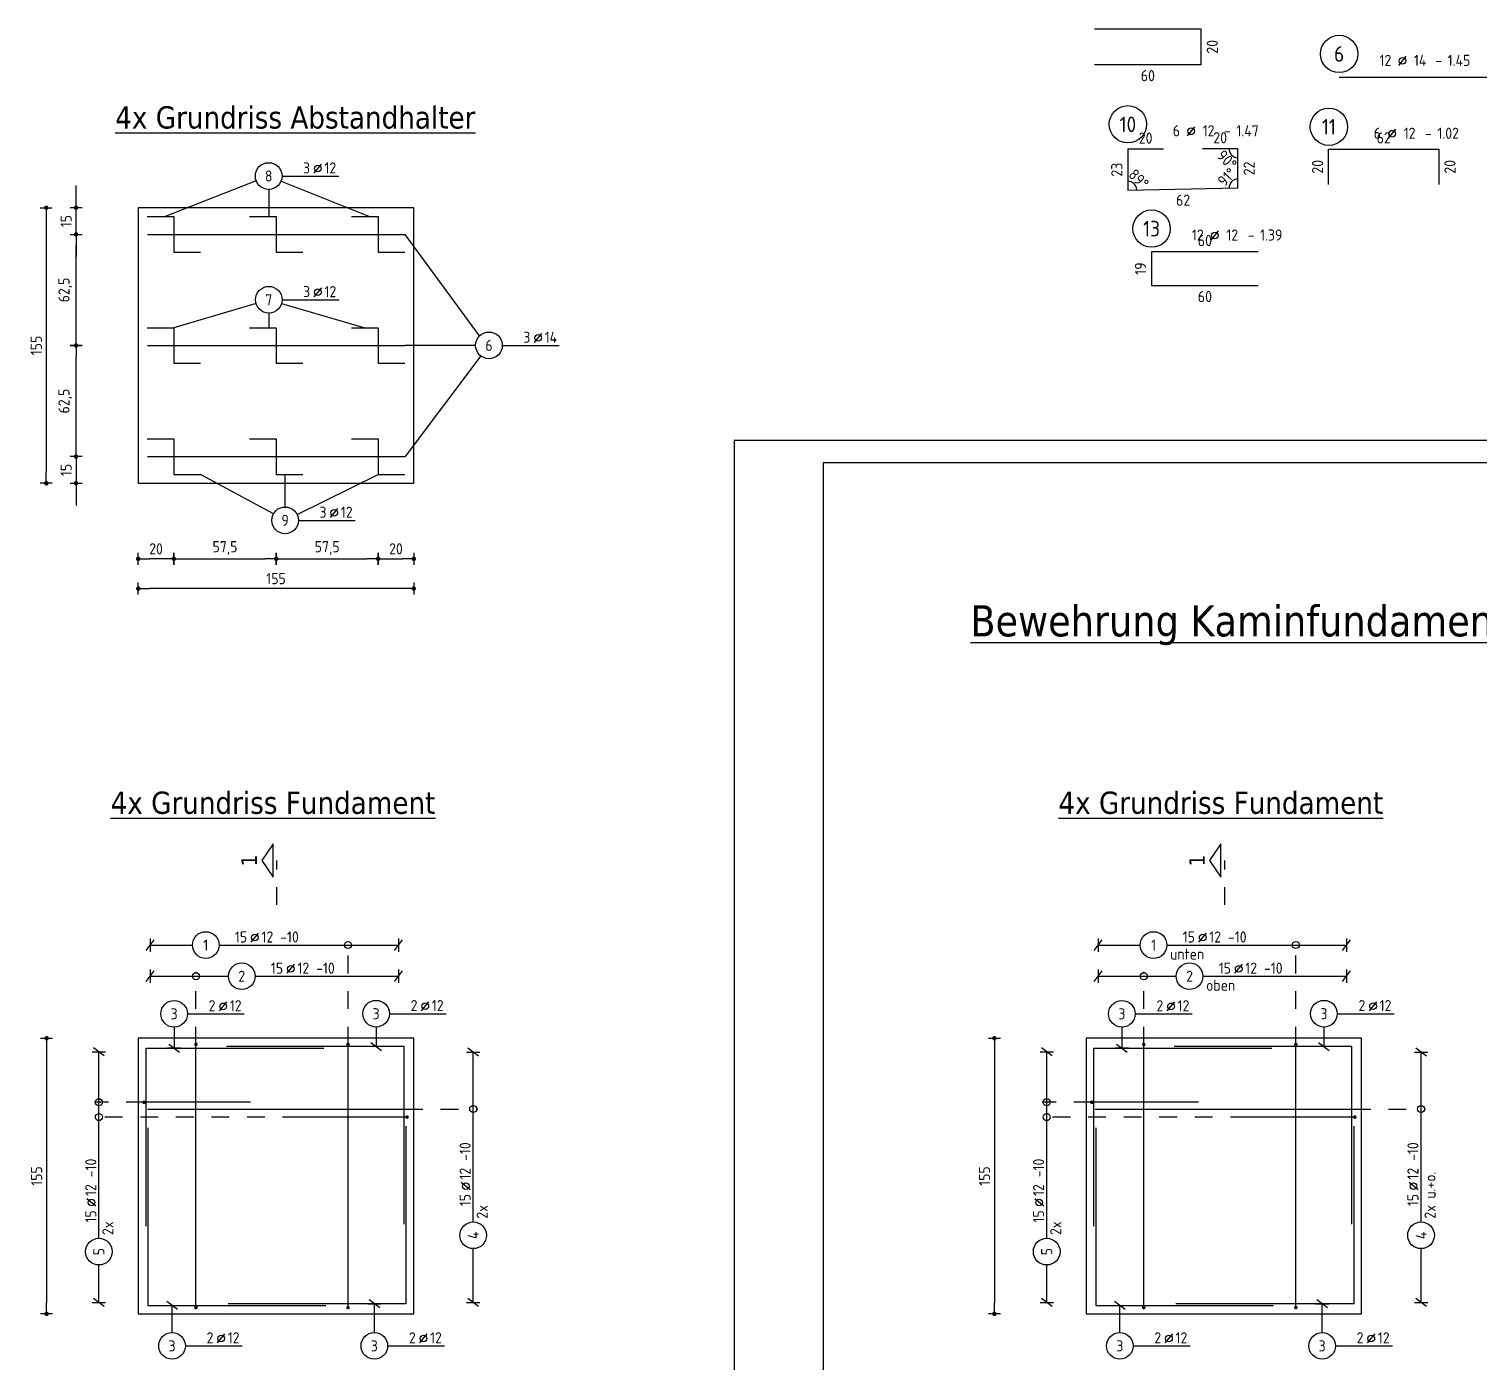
# Model space of a CAD drawing. Extents: x -4 to 19.6, y 0 to 25.2.
# Drawn here: x -3.97 to 4.19, y 5.31 to 12.81 of the extents above; entities that cross this region are included whole.
import ezdxf
from ezdxf.enums import TextEntityAlignment as Align

# ---------------------------------------------------------------- set-up
doc = ezdxf.new("R2010")
doc.units = 0
doc.header["$LTSCALE"] = 0.25
for name, pattern in [('AUSGEZOGEN', [1000.01, 1000, 0.01]), ('DASHDOTSMALL', [1.05, 0.5, -0.25, 0.05, -0.25]), ('STRICHPUNKT2', [0.55, 0.25, -0.125, 0.05, -0.125]), ('VERDECKT', [0.375, 0.25, -0.125])]:
    doc.linetypes.add(name, pattern=pattern)
for name, color, linetype in [('BETON', 7, 'Continuous'), ('MASSE', 7, 'Continuous'), ('RAHMEN', 7, 'Continuous'), ('RND', 7, 'Continuous'), ('RND_BILD', 7, 'Continuous'), ('SCHNITTE', 7, 'Continuous'), ('TEXT', 7, 'Continuous')]:
    doc.layers.add(name, color=color, linetype=linetype)
doc.styles.add('helv', font='tahoma.ttf')
doc.styles.add('txt', font='isocp.shx')
doc.dimstyles.new('DOT_I', dxfattribs={"dimscale": 0.25, "dimtxt": 0.25, "dimasz": 0.25, "dimexe": 0.1, "dimexo": 0.3, "dimgap": 0.1, "dimtad": 1, "dimdec": 3, "dimzin": 3, "dimtxsty": 'txt', "dimblk": 'DOT', "dimblk1": 'DOT', "dimblk2": 'DOT', "dimsah": 1, "dimcen": 0.1, "dimse1": 1, "dimse2": 1, "dimazin": 0, "dimtfac": 1, "dimtdec": 4, "dimtix": 1, "dimtmove": 2, "dimatfit": 3, "dimfxl": 0, "dimtvp": 1, "dimtolj": 1, "dimtzin": 0, "dimarcsym": 0})

# ---------------------------------------------------------------- blocks, each defined once
blk = doc.blocks.new('DOT')
at = {"layer": 'MASSE', "color": 7, "linetype": 'Continuous'}
for p, q in [((0, 0), (-1, 0)), ((0, 0.54), (0, -0.54))]:
    blk.add_line(p, q, dxfattribs=at)
at = {"layer": 'MASSE', "color": 7, "linetype": 'Continuous', "const_width": 0.2}
blk.add_lwpolyline([(-0.1, 0, 1), (0.1, 0, 1)], format="xyb", close=True, dxfattribs=at)
blk = doc.blocks.new('*D34')
at = {"layer": 'Defpoints', "color": 0, "linetype": 'AUSGEZOGEN', "transparency": 16777216}
for p in [(1.4632, 7.1381), (1.4632, 5.5881), (1.4632, 5.5881)]:
    blk.add_point(p, dxfattribs=at)
at = {"layer": 'MASSE', "color": 0, "linetype": 'AUSGEZOGEN', "lineweight": -2, "transparency": 16777216}
blk.add_line((1.4632, 7.0756), (1.4632, 5.6506), dxfattribs=at)
at = {"layer": 'MASSE', "color": 0, "linetype": 'AUSGEZOGEN', "lineweight": -2, "transparency": 16777216, "xscale": 0.0625, "yscale": 0.0625, "zscale": 0.0625}
for p, rotation in [((1.4632, 7.1381), 90), ((1.4632, 5.5881), 270)]:
    blk.add_blockref('DOT', p, dxfattribs=dict(at, rotation=rotation))
at = {"layer": 'MASSE', "color": 0, "linetype": 'AUSGEZOGEN', "transparency": 16777216, "insert": (1.407, 6.3631), "char_height": 0.0625, "attachment_point": 5, "rotation": 90, "style": 'txt'}
blk.add_mtext('\\A1;155', dxfattribs=at)
blk = doc.blocks.new('SCHN-2')
at = {"layer": 'SCHNITTE', "color": 6, "linetype": 'Continuous'}
blk.add_lwpolyline([(0.378, 0.088), (0, 0.34), (-0.378, 0.088)], close=True, dxfattribs=at)
at = {"layer": 'SCHNITTE', "color": 1, "linetype": 'DASHDOTSMALL', "style": 'helv'}
blk.add_attdef('SCHN-2', text='', height=0.35, dxfattribs=at).set_placement((0, 0.45), align=Align.CENTER)
blk = doc.blocks.new('LEI_GRE')
at = {"layer": 'RND', "color": 7, "linetype": 'Continuous'}
for p, q in [((-0.09, -0.12), (0.09, 0.12)), ((0, 0.15), (0, -0.15))]:
    blk.add_line(p, q, dxfattribs=at)
blk = doc.blocks.new('RND_LEI')
at = {"layer": 'RND', "color": 7, "linetype": 'Continuous'}
blk.add_line((1.022, 0.066), (1.19, 0.27), dxfattribs=at)
for centre, radius in [((0, 0), 0.3), ((1.106, 0.168), 0.075)]:
    blk.add_circle(centre, radius, dxfattribs=at)
at = {"layer": 'RND', "color": 7, "linetype": 'Continuous', "style": 'txt'}
blk.add_attdef('POSL', text='', height=0.25, dxfattribs=at).set_placement((0, 0), align=Align.MIDDLE)
blk.add_attdef('ANZ', text='', height=0.25, dxfattribs=at).set_placement((0.931, 0.057), align=Align.RIGHT)
for tag, p in [('DUM', (1.253, 0.057)), ('ABSTD', (1.674, 0.057)), ('POSTXT', (0.374, -0.327))]:
    blk.add_attdef(tag, p, '', height=0.25, dxfattribs=at)
blk = doc.blocks.new('RND_AUSZ')
at = {"layer": 'RND', "color": 7, "linetype": 'Continuous'}
blk.add_line((1.341, 0.262), (1.509, 0.466), dxfattribs=at)
at = {"layer": 'RND', "color": 1, "linetype": 'Continuous'}
blk.add_circle((0, 0.52), 0.42, dxfattribs=at)
at = {"layer": 'RND', "color": 7, "linetype": 'Continuous'}
blk.add_circle((1.425, 0.364), 0.075, dxfattribs=at)
at = {"layer": 'RND', "color": 7, "linetype": 'Continuous', "style": 'txt'}
blk.add_text('-', height=0.25, dxfattribs=at).set_placement((2.163, 0.25))
at = {"layer": 'RND', "color": 1, "linetype": 'Continuous', "style": 'txt'}
blk.add_attdef('POS', text='', height=0.35, dxfattribs=at).set_placement((0, 0.52), align=Align.MIDDLE)
at = {"layer": 'RND', "color": 7, "linetype": 'Continuous', "style": 'txt'}
for tag, p in [('WIEOFT', (-0.536, 0.25)), ('STK', (1.174, 0.25))]:
    blk.add_attdef(tag, text='', height=0.25, dxfattribs=at).set_placement(p, align=Align.RIGHT)
for tag, p in [('DS', (1.683, 0.25)), ('LANG', (2.441, 0.25)), ('TEXT', (3.669, 0.25))]:
    blk.add_attdef(tag, p, '', height=0.25, dxfattribs=at)
blk = doc.blocks.new('A2-19-0')
at = {"layer": 'RAHMEN', "color": 7}
for p, q in [((78.4, 42), (0, 42)), ((0, 42), (0, 0))]:
    blk.add_line(p, q, dxfattribs=at)
at = {"layer": 'RAHMEN', "color": 5}
for p, q in [((77.9, 41.5), (2, 41.5)), ((2, 41.5), (2, 0.5))]:
    blk.add_line(p, q, dxfattribs=at)
blk = doc.blocks.new('*D73')
at = {"layer": 'Defpoints', "color": 0, "linetype": 'AUSGEZOGEN', "transparency": 16777216}
for p in [(-3.869, 7.1381), (-3.869, 5.5881), (-3.869, 5.5881)]:
    blk.add_point(p, dxfattribs=at)
at = {"layer": 'MASSE', "color": 0, "linetype": 'AUSGEZOGEN', "lineweight": -2, "transparency": 16777216}
blk.add_line((-3.869, 7.0756), (-3.869, 5.6506), dxfattribs=at)
at = {"layer": 'MASSE', "color": 0, "linetype": 'AUSGEZOGEN', "lineweight": -2, "transparency": 16777216, "xscale": 0.0625, "yscale": 0.0625, "zscale": 0.0625}
for p, rotation in [((-3.869, 7.1381), 90), ((-3.869, 5.5881), 270)]:
    blk.add_blockref('DOT', p, dxfattribs=dict(at, rotation=rotation))
at = {"layer": 'MASSE', "color": 0, "linetype": 'AUSGEZOGEN', "transparency": 16777216, "insert": (-3.9252, 6.3631), "char_height": 0.0625, "attachment_point": 5, "rotation": 90, "style": 'txt'}
blk.add_mtext('\\A1;155', dxfattribs=at)
blk = doc.blocks.new('*D94')
at = {"layer": 'Defpoints', "color": 0, "linetype": 'AUSGEZOGEN', "transparency": 16777216}
for p in [(-3.8707, 11.8096), (-3.8707, 10.2596), (-3.8707, 10.2596)]:
    blk.add_point(p, dxfattribs=at)
at = {"layer": 'MASSE', "color": 0, "linetype": 'AUSGEZOGEN', "lineweight": -2, "transparency": 16777216}
blk.add_line((-3.8707, 11.7471), (-3.8707, 10.3221), dxfattribs=at)
at = {"layer": 'MASSE', "color": 0, "linetype": 'AUSGEZOGEN', "lineweight": -2, "transparency": 16777216, "xscale": 0.0625, "yscale": 0.0625, "zscale": 0.0625}
for p, rotation in [((-3.8707, 11.8096), 90), ((-3.8707, 10.2596), 270)]:
    blk.add_blockref('DOT', p, dxfattribs=dict(at, rotation=rotation))
at = {"layer": 'MASSE', "color": 0, "linetype": 'AUSGEZOGEN', "transparency": 16777216, "insert": (-3.9269, 11.0346), "char_height": 0.0625, "attachment_point": 5, "rotation": 90, "style": 'txt'}
blk.add_mtext('\\A1;155', dxfattribs=at)
blk = doc.blocks.new('*D95')
at = {"layer": 'Defpoints', "color": 0, "linetype": 'AUSGEZOGEN', "transparency": 16777216}
for p in [(-3.3534, 9.6673), (-3.3534, 9.6673), (-1.8034, 9.6673)]:
    blk.add_point(p, dxfattribs=at)
at = {"layer": 'MASSE', "color": 0, "linetype": 'AUSGEZOGEN', "lineweight": -2, "transparency": 16777216}
blk.add_line((-1.8659, 9.6673), (-3.2909, 9.6673), dxfattribs=at)
at = {"layer": 'MASSE', "color": 0, "linetype": 'AUSGEZOGEN', "lineweight": -2, "transparency": 16777216, "xscale": 0.0625, "yscale": 0.0625, "zscale": 0.0625, "rotation": 180}
blk.add_blockref('DOT', (-3.3534, 9.6673), dxfattribs=at)
at = {"layer": 'MASSE', "color": 0, "linetype": 'AUSGEZOGEN', "lineweight": -2, "transparency": 16777216, "xscale": 0.0625, "yscale": 0.0625, "zscale": 0.0625}
blk.add_blockref('DOT', (-1.8034, 9.6673), dxfattribs=at)
at = {"layer": 'MASSE', "color": 0, "linetype": 'AUSGEZOGEN', "transparency": 16777216, "insert": (-2.5784, 9.7235), "char_height": 0.0625, "attachment_point": 5, "style": 'txt'}
blk.add_mtext('\\A1;155', dxfattribs=at)
blk = doc.blocks.new('*D92')
at = {"layer": 'Defpoints', "color": 0, "linetype": 'AUSGEZOGEN', "transparency": 16777216}
for p in [(-3.3534, 9.8348), (-3.3534, 9.8348), (-3.1534, 9.8348)]:
    blk.add_point(p, dxfattribs=at)
at = {"layer": 'MASSE', "color": 0, "linetype": 'AUSGEZOGEN', "lineweight": -2, "transparency": 16777216}
blk.add_line((-3.2159, 9.8348), (-3.2909, 9.8348), dxfattribs=at)
at = {"layer": 'MASSE', "color": 0, "linetype": 'AUSGEZOGEN', "lineweight": -2, "transparency": 16777216, "xscale": 0.0625, "yscale": 0.0625, "zscale": 0.0625, "rotation": 180}
blk.add_blockref('DOT', (-3.3534, 9.8348), dxfattribs=at)
at = {"layer": 'MASSE', "color": 0, "linetype": 'AUSGEZOGEN', "lineweight": -2, "transparency": 16777216, "xscale": 0.0625, "yscale": 0.0625, "zscale": 0.0625}
blk.add_blockref('DOT', (-3.1534, 9.8348), dxfattribs=at)
at = {"layer": 'MASSE', "color": 0, "linetype": 'AUSGEZOGEN', "transparency": 16777216, "insert": (-3.2534, 9.8911), "char_height": 0.0625, "attachment_point": 5, "style": 'txt'}
blk.add_mtext('\\A1;20', dxfattribs=at)
blk = doc.blocks.new('*D93')
at = {"layer": 'Defpoints', "color": 0, "linetype": 'AUSGEZOGEN', "transparency": 16777216}
for p in [(-3.1534, 9.8348), (-2.5772, 9.8348), (-2.5772, 9.8348)]:
    blk.add_point(p, dxfattribs=at)
at = {"layer": 'MASSE', "color": 0, "linetype": 'AUSGEZOGEN', "lineweight": -2, "transparency": 16777216}
blk.add_line((-3.0909, 9.8348), (-2.6397, 9.8348), dxfattribs=at)
at = {"layer": 'MASSE', "color": 0, "linetype": 'AUSGEZOGEN', "lineweight": -2, "transparency": 16777216, "xscale": 0.0625, "yscale": 0.0625, "zscale": 0.0625, "rotation": 180}
blk.add_blockref('DOT', (-3.1534, 9.8348), dxfattribs=at)
at = {"layer": 'MASSE', "color": 0, "linetype": 'AUSGEZOGEN', "lineweight": -2, "transparency": 16777216, "xscale": 0.0625, "yscale": 0.0625, "zscale": 0.0625}
blk.add_blockref('DOT', (-2.5772, 9.8348), dxfattribs=at)
at = {"layer": 'MASSE', "color": 0, "linetype": 'AUSGEZOGEN', "transparency": 16777216, "insert": (-2.8653, 9.8958), "char_height": 0.0625, "attachment_point": 5, "style": 'txt'}
blk.add_mtext('\\A1;57,5', dxfattribs=at)
blk = doc.blocks.new('*D86')
at = {"layer": 'Defpoints', "color": 0, "linetype": 'AUSGEZOGEN', "transparency": 16777216}
for p in [(-2.5772, 9.8348), (-2.0037, 9.8348), (-2.0037, 9.8348)]:
    blk.add_point(p, dxfattribs=at)
at = {"layer": 'MASSE', "color": 0, "linetype": 'AUSGEZOGEN', "lineweight": -2, "transparency": 16777216}
blk.add_line((-2.5147, 9.8348), (-2.0662, 9.8348), dxfattribs=at)
at = {"layer": 'MASSE', "color": 0, "linetype": 'AUSGEZOGEN', "lineweight": -2, "transparency": 16777216, "xscale": 0.0625, "yscale": 0.0625, "zscale": 0.0625, "rotation": 180}
blk.add_blockref('DOT', (-2.5772, 9.8348), dxfattribs=at)
at = {"layer": 'MASSE', "color": 0, "linetype": 'AUSGEZOGEN', "lineweight": -2, "transparency": 16777216, "xscale": 0.0625, "yscale": 0.0625, "zscale": 0.0625}
blk.add_blockref('DOT', (-2.0037, 9.8348), dxfattribs=at)
at = {"layer": 'MASSE', "color": 0, "linetype": 'AUSGEZOGEN', "transparency": 16777216, "insert": (-2.2904, 9.8958), "char_height": 0.0625, "attachment_point": 5, "style": 'txt'}
blk.add_mtext('\\A1;57,5', dxfattribs=at)
blk = doc.blocks.new('*D87')
at = {"layer": 'Defpoints', "color": 0, "linetype": 'AUSGEZOGEN', "transparency": 16777216}
for p in [(-2.0037, 9.8348), (-1.8034, 9.8348), (-1.8034, 9.8348)]:
    blk.add_point(p, dxfattribs=at)
at = {"layer": 'MASSE', "color": 0, "linetype": 'AUSGEZOGEN', "lineweight": -2, "transparency": 16777216}
blk.add_line((-1.9412, 9.8348), (-1.8659, 9.8348), dxfattribs=at)
at = {"layer": 'MASSE', "color": 0, "linetype": 'AUSGEZOGEN', "lineweight": -2, "transparency": 16777216, "xscale": 0.0625, "yscale": 0.0625, "zscale": 0.0625, "rotation": 180}
blk.add_blockref('DOT', (-2.0037, 9.8348), dxfattribs=at)
at = {"layer": 'MASSE', "color": 0, "linetype": 'AUSGEZOGEN', "lineweight": -2, "transparency": 16777216, "xscale": 0.0625, "yscale": 0.0625, "zscale": 0.0625}
blk.add_blockref('DOT', (-1.8034, 9.8348), dxfattribs=at)
at = {"layer": 'MASSE', "color": 0, "linetype": 'AUSGEZOGEN', "transparency": 16777216, "insert": (-1.9036, 9.8911), "char_height": 0.0625, "attachment_point": 5, "style": 'txt'}
blk.add_mtext('\\A1;20', dxfattribs=at)
blk = doc.blocks.new('*D88')
at = {"layer": 'Defpoints', "color": 0, "linetype": 'AUSGEZOGEN', "transparency": 16777216}
for p in [(-3.7032, 10.4096), (-3.7032, 10.2596), (-3.7032, 10.2596)]:
    blk.add_point(p, dxfattribs=at)
at = {"layer": 'MASSE', "color": 0, "linetype": 'AUSGEZOGEN', "lineweight": -2, "transparency": 16777216}
for p, q in [((-3.7032, 10.4721), (-3.7032, 10.5346)), ((-3.7032, 10.4096), (-3.7032, 10.2596)), ((-3.7032, 10.1971), (-3.7032, 10.1346))]:
    blk.add_line(p, q, dxfattribs=at)
at = {"layer": 'MASSE', "color": 0, "linetype": 'AUSGEZOGEN', "lineweight": -2, "transparency": 16777216, "xscale": 0.0625, "yscale": 0.0625, "zscale": 0.0625}
for p, rotation in [((-3.7032, 10.4096), 270), ((-3.7032, 10.2596), 90)]:
    blk.add_blockref('DOT', p, dxfattribs=dict(at, rotation=rotation))
at = {"layer": 'MASSE', "color": 0, "linetype": 'AUSGEZOGEN', "transparency": 16777216, "insert": (-3.7595, 10.3346), "char_height": 0.0625, "attachment_point": 5, "rotation": 90, "style": 'txt'}
blk.add_mtext('\\A1;15', dxfattribs=at)
blk = doc.blocks.new('*D89')
at = {"layer": 'Defpoints', "color": 0, "linetype": 'AUSGEZOGEN', "transparency": 16777216}
for p in [(-3.7032, 11.0346), (-3.7032, 11.0346), (-3.7032, 10.4096)]:
    blk.add_point(p, dxfattribs=at)
at = {"layer": 'MASSE', "color": 0, "linetype": 'AUSGEZOGEN', "lineweight": -2, "transparency": 16777216}
blk.add_line((-3.7032, 10.4721), (-3.7032, 10.9721), dxfattribs=at)
at = {"layer": 'MASSE', "color": 0, "linetype": 'AUSGEZOGEN', "lineweight": -2, "transparency": 16777216, "xscale": 0.0625, "yscale": 0.0625, "zscale": 0.0625}
for p, rotation in [((-3.7032, 11.0346), 90), ((-3.7032, 10.4096), 270)]:
    blk.add_blockref('DOT', p, dxfattribs=dict(at, rotation=rotation))
at = {"layer": 'MASSE', "color": 0, "linetype": 'AUSGEZOGEN', "transparency": 16777216, "insert": (-3.7641, 10.7221), "char_height": 0.0625, "attachment_point": 5, "rotation": 90, "style": 'txt'}
blk.add_mtext('\\A1;62,5', dxfattribs=at)
blk = doc.blocks.new('*D90')
at = {"layer": 'Defpoints', "color": 0, "linetype": 'AUSGEZOGEN', "transparency": 16777216}
for p in [(-3.7032, 11.6596), (-3.7032, 11.6596), (-3.7032, 11.0346)]:
    blk.add_point(p, dxfattribs=at)
at = {"layer": 'MASSE', "color": 0, "linetype": 'AUSGEZOGEN', "lineweight": -2, "transparency": 16777216}
blk.add_line((-3.7032, 11.0971), (-3.7032, 11.5971), dxfattribs=at)
at = {"layer": 'MASSE', "color": 0, "linetype": 'AUSGEZOGEN', "lineweight": -2, "transparency": 16777216, "xscale": 0.0625, "yscale": 0.0625, "zscale": 0.0625}
for p, rotation in [((-3.7032, 11.6596), 90), ((-3.7032, 11.0346), 270)]:
    blk.add_blockref('DOT', p, dxfattribs=dict(at, rotation=rotation))
at = {"layer": 'MASSE', "color": 0, "linetype": 'AUSGEZOGEN', "transparency": 16777216, "insert": (-3.7641, 11.3471), "char_height": 0.0625, "attachment_point": 5, "rotation": 90, "style": 'txt'}
blk.add_mtext('\\A1;62,5', dxfattribs=at)
blk = doc.blocks.new('*D91')
at = {"layer": 'Defpoints', "color": 0, "linetype": 'AUSGEZOGEN', "transparency": 16777216}
for p in [(-3.7032, 11.8096), (-3.7032, 11.8096), (-3.7032, 11.6596)]:
    blk.add_point(p, dxfattribs=at)
at = {"layer": 'MASSE', "color": 0, "linetype": 'AUSGEZOGEN', "lineweight": -2, "transparency": 16777216}
for p, q in [((-3.7032, 11.8721), (-3.7032, 11.9346)), ((-3.7032, 11.6596), (-3.7032, 11.8096)), ((-3.7032, 11.5971), (-3.7032, 11.5346))]:
    blk.add_line(p, q, dxfattribs=at)
at = {"layer": 'MASSE', "color": 0, "linetype": 'AUSGEZOGEN', "lineweight": -2, "transparency": 16777216, "xscale": 0.0625, "yscale": 0.0625, "zscale": 0.0625}
for p, rotation in [((-3.7032, 11.8096), 270), ((-3.7032, 11.6596), 90)]:
    blk.add_blockref('DOT', p, dxfattribs=dict(at, rotation=rotation))
at = {"layer": 'MASSE', "color": 0, "linetype": 'AUSGEZOGEN', "transparency": 16777216, "insert": (-3.7595, 11.7346), "char_height": 0.0625, "attachment_point": 5, "rotation": 90, "style": 'txt'}
blk.add_mtext('\\A1;15', dxfattribs=at)
blk = doc.blocks.new('*D131')
at = {"layer": 'Defpoints', "color": 0, "linetype": 'AUSGEZOGEN', "transparency": 16777216}
for p in [(2.214, 12.0238), (2.257, 11.9343), (2.214, 11.9088), (2.5237, 11.9148)]:
    blk.add_point(p, dxfattribs=at)
at = {"layer": 'RND', "color": 0, "linetype": 'AUSGEZOGEN', "lineweight": -2, "transparency": 16777216}
blk.add_arc((2.214, 11.9088), 0.05, 1.10881, 90, dxfattribs=at)
at = {"layer": 'RND', "color": 0, "linetype": 'AUSGEZOGEN', "transparency": 16777216, "insert": (2.2753, 11.9713), "char_height": 0.0625, "attachment_point": 5, "rotation": 315.55441, "style": 'txt'}
blk.add_mtext('\\A1;89°', dxfattribs=at)
blk = doc.blocks.new('*D132')
at = {"layer": 'Defpoints', "color": 0, "linetype": 'AUSGEZOGEN', "transparency": 16777216}
for p in [(2.8333, 12.0308), (2.8081, 11.9639), (2.8333, 11.9208), (2.5237, 11.9148)]:
    blk.add_point(p, dxfattribs=at)
at = {"layer": 'RND', "color": 0, "linetype": 'AUSGEZOGEN', "lineweight": -2, "transparency": 16777216}
blk.add_arc((2.8333, 11.9208), 0.05, 90, 181.10881, dxfattribs=at)
at = {"layer": 'RND', "color": 0, "linetype": 'AUSGEZOGEN', "transparency": 16777216, "insert": (2.7709, 11.982), "char_height": 0.0625, "attachment_point": 5, "rotation": 45.55441, "style": 'txt'}
blk.add_mtext('\\A1;91°', dxfattribs=at)
blk = doc.blocks.new('*D133')
at = {"layer": 'Defpoints', "color": 0, "linetype": 'AUSGEZOGEN', "transparency": 16777216}
for p in [(2.7333, 12.1409), (2.79, 12.1158), (2.8333, 12.1408), (2.8333, 12.0308)]:
    blk.add_point(p, dxfattribs=at)
at = {"layer": 'RND', "color": 0, "linetype": 'AUSGEZOGEN', "lineweight": -2, "transparency": 16777216}
blk.add_arc((2.8333, 12.1408), 0.05, 179.93576, 270, dxfattribs=at)
at = {"layer": 'RND', "color": 0, "linetype": 'AUSGEZOGEN', "transparency": 16777216, "insert": (2.7714, 12.0789), "char_height": 0.0625, "attachment_point": 5, "rotation": 314.96788, "style": 'txt'}
blk.add_mtext('\\A1;90°', dxfattribs=at)

msp = doc.modelspace()

# ---------------------------------------------------------------- linework, layer by layer
at = {"layer": 'BETON', "color": 6, "linetype": 'AUSGEZOGEN'}
for p, q in [((-1.80342, 11.80956), (-3.35342, 11.80956)), ((-3.35342, 11.80956), (-3.35342, 10.25956)), ((-1.80342, 10.25956), (-1.80342, 11.80956)), ((-3.35342, 10.25956), (-1.80342, 10.25956)), ((-1.80337, 7.13814), (-3.35337, 7.13814)), ((-3.35337, 7.13814), (-3.35337, 5.58814)), ((-1.80337, 5.58814), (-1.80337, 7.13814)), ((3.52882, 7.13814), (1.97882, 7.13814)), ((1.97882, 7.13814), (1.97882, 5.58814)), ((3.52882, 5.58814), (3.52882, 7.13814)), ((-3.35337, 5.58814), (-1.80337, 5.58814)), ((1.97882, 5.58814), (3.52882, 5.58814))]:
    msp.add_line(p, q, dxfattribs=at)
at = {"layer": 'RND', "color": 102, "linetype": 'AUSGEZOGEN'}
for p, q in [((-2.68948, 11.96063), (-3.20216, 11.75956)), ((-2.55009, 11.96), (-2.05216, 11.75956)), ((-2.61966, 11.91301), (-2.61966, 11.75956)), ((-1.43371, 11.08835), (-1.85216, 11.65956)), ((-2.69099, 11.27098), (-3.15342, 11.13456)), ((-2.54705, 11.2712), (-2.07869, 11.13456)), ((-2.61905, 11.2172), (-2.61905, 11.13456)), ((-1.45536, 11.03547), (-1.85216, 11.03456)), ((-1.42549, 10.97574), (-1.85216, 10.40956)), ((-2.59313, 10.08701), (-3.00342, 10.30943)), ((-2.52719, 10.12627), (-2.52714, 10.30952)), ((-2.45994, 10.08445), (-2.00369, 10.30956)), ((-3.15169, 7.20047), (-3.15169, 7.08183)), ((-2.01525, 7.20129), (-2.01525, 7.09183)), ((2.1805, 7.20047), (2.1805, 7.08183)), ((3.31694, 7.20129), (3.31694, 7.09183)), ((-3.16341, 5.48264), (-3.16341, 5.63446)), ((-2.02527, 5.48267), (-2.02527, 5.64446)), ((2.16877, 5.48264), (2.16877, 5.63446)), ((3.30692, 5.48267), (3.30692, 5.64446))]:
    msp.add_line(p, q, dxfattribs=at)
at = {"layer": 'RND', "color": 7, "linetype": 'AUSGEZOGEN'}
for p, q in [((-2.54466, 11.98801), (-2.22466, 11.98801)), ((-2.54405, 11.2922), (-2.22405, 11.2922)), ((-1.30536, 11.03564), (-0.98536, 11.03564)), ((-2.4522, 10.05127), (-2.1322, 10.05127)), ((-3.2858, 7.66233), (-3.04853, 7.66233)), ((-2.89853, 7.66233), (-1.88898, 7.66233)), ((2.04639, 7.66233), (2.28365, 7.66233)), ((2.43365, 7.66233), (3.44321, 7.66233)), ((-3.28589, 7.48683), (-2.84609, 7.48683)), ((-2.69609, 7.48683), (-1.88907, 7.48683)), ((2.0463, 7.48683), (2.4861, 7.48683)), ((2.6361, 7.48683), (3.44312, 7.48683)), ((-3.07669, 7.27547), (-2.75669, 7.27547)), ((-1.94025, 7.27629), (-1.62025, 7.27629)), ((2.2555, 7.27547), (2.5755, 7.27547)), ((3.39194, 7.27629), (3.71194, 7.27629)), ((-3.57487, 6.01269), (-3.57487, 7.06148)), ((-1.46889, 6.10474), (-1.46889, 7.0589)), ((1.75731, 6.01269), (1.75731, 7.06148)), ((3.8633, 6.10474), (3.8633, 7.0589)), ((-1.46889, 5.65184), (-1.46889, 5.95474)), ((3.8633, 5.65184), (3.8633, 5.95474)), ((-3.57487, 5.65116), (-3.57487, 5.86269)), ((1.75731, 5.65116), (1.75731, 5.86269)), ((-3.08841, 5.40764), (-2.76841, 5.40764)), ((-1.95027, 5.40767), (-1.63027, 5.40767)), ((2.24377, 5.40764), (2.56377, 5.40764)), ((3.38192, 5.40767), (3.70192, 5.40767))]:
    msp.add_line(p, q, dxfattribs=at)
at = {"layer": 'RND', "color": 102, "linetype": 'VERDECKT'}
for p, q in [((-2.17327, 7.10314), (-2.17327, 7.68733)), ((3.15891, 7.10314), (3.15891, 7.68733)), ((-3.02885, 7.10314), (-3.02885, 7.51183)), ((2.30333, 7.10314), (2.30333, 7.51183)), ((-3.32154, 6.77806), (-3.59987, 6.77806)), ((2.01064, 6.77806), (1.73231, 6.77806)), ((-2.44154, 6.69456), (-3.59987, 6.69456)), ((-1.85211, 6.74006), (-1.44389, 6.74006)), ((2.89064, 6.69456), (1.73231, 6.69456)), ((3.48007, 6.74006), (3.8883, 6.74006))]:
    msp.add_line(p, q, dxfattribs=at)
at = {"layer": 'RND', "color": 1, "linetype": 'AUSGEZOGEN'}
for points in [[(2.02646, 12.61487), (2.62646, 12.61487), (2.62646, 12.81487), (2.02646, 12.81487)], [(3.40269, 12.54481), (4.85269, 12.54481)], [(2.41401, 12.13879), (2.21401, 12.13879), (2.21401, 11.90879), (2.83334, 11.92078), (2.83334, 12.14078), (2.63334, 12.141)], [(3.34352, 11.94002), (3.34352, 12.14002), (3.96352, 12.13992), (3.96352, 11.93992)], [(-3.30342, 11.75956), (-3.15342, 11.75956), (-3.15342, 11.55956), (-3.00342, 11.55943)], [(-2.72716, 11.75956), (-2.57716, 11.75956), (-2.57716, 11.55956), (-2.42716, 11.55943)], [(-2.15369, 11.75956), (-2.00369, 11.75956), (-2.00369, 11.55956), (-1.85369, 11.55943)], [(-3.30216, 11.65956), (-1.85216, 11.65956)], [(2.94734, 11.56237), (2.34734, 11.56237), (2.34734, 11.37237), (2.94734, 11.37237)], [(-3.30342, 11.13456), (-3.15342, 11.13456), (-3.15342, 10.93456), (-3.00342, 10.93443)], [(-2.72716, 11.13456), (-2.57716, 11.13456), (-2.57716, 10.93456), (-2.42716, 10.93443)], [(-2.15369, 11.13456), (-2.00369, 11.13456), (-2.00369, 10.93456), (-1.85369, 10.93443)], [(-3.30216, 11.03456), (-1.85216, 11.03456)], [(-3.30342, 10.50956), (-3.15342, 10.50956), (-3.15342, 10.30956), (-3.00342, 10.30943)], [(-2.72716, 10.50956), (-2.57716, 10.50956), (-2.57716, 10.30956), (-2.42716, 10.30943)], [(-2.15369, 10.50956), (-2.00369, 10.50956), (-2.00369, 10.30956), (-1.85369, 10.30943)], [(-3.30216, 10.40956), (-1.85216, 10.40956)], [(-3.02885, 5.62314), (-3.02885, 7.10314)], [(-2.17327, 5.62314), (-2.17327, 7.10314)], [(2.30333, 5.62314), (2.30333, 7.10314)], [(3.15891, 5.62314), (3.15891, 7.10314)], [(-3.30894, 6.08183), (-3.30894, 7.08183), (-2.30894, 7.08183)], [(-1.8578, 6.09183), (-1.8578, 7.09183), (-2.8578, 7.09183)], [(2.02325, 6.08183), (2.02325, 7.08183), (3.02325, 7.08183)], [(3.47439, 6.09183), (3.47439, 7.09183), (2.47439, 7.09183)], [(-2.72154, 6.77806), (-3.32154, 6.77806)], [(2.61064, 6.77806), (2.01064, 6.77806)], [(-3.30211, 6.74006), (-1.85211, 6.74006)], [(-1.84154, 6.69456), (-2.44154, 6.69456)], [(2.03007, 6.74006), (3.48007, 6.74006)], [(3.49064, 6.69456), (2.89064, 6.69456)], [(-3.29894, 6.63446), (-3.29894, 5.63446), (-2.29894, 5.63446)], [(-1.8478, 6.64446), (-1.8478, 5.64446), (-2.8478, 5.64446)], [(2.03325, 6.63446), (2.03325, 5.63446), (3.03325, 5.63446)], [(3.48439, 6.64446), (3.48439, 5.64446), (2.48439, 5.64446)]]:
    msp.add_lwpolyline(points, dxfattribs=at)
at = {"layer": 'RND', "color": 7, "linetype": 'AUSGEZOGEN', "const_width": 0.01}
for points in [[(-3.03385, 7.10314, 1), (-3.02385, 7.10314, 1)], [(-2.17827, 7.10314, 1), (-2.16827, 7.10314, 1)], [(2.29833, 7.10314, 1), (2.30833, 7.10314, 1)], [(3.15391, 7.10314, 1), (3.16391, 7.10314, 1)], [(-3.32154, 6.77306, 1), (-3.32154, 6.78306, 1)], [(2.01064, 6.77306, 1), (2.01064, 6.78306, 1)], [(-1.84154, 6.68956, 1), (-1.84154, 6.69956, 1)], [(3.49064, 6.68956, 1), (3.49064, 6.69956, 1)], [(-3.03385, 5.62314, 1), (-3.02385, 5.62314, 1)], [(-2.17827, 5.62314, 1), (-2.16827, 5.62314, 1)], [(2.29833, 5.62314, 1), (2.30833, 5.62314, 1)], [(3.15391, 5.62314, 1), (3.16391, 5.62314, 1)]]:
    msp.add_lwpolyline(points, format="xyb", close=True, dxfattribs=at)
at = {"layer": 'RND', "color": 7, "linetype": 'AUSGEZOGEN'}
for centre in [(-2.17327, 7.66233), (3.15891, 7.66233), (-3.02885, 7.48683), (2.30333, 7.48683), (-3.57487, 6.77806), (1.75731, 6.77806), (-3.57487, 6.69456), (-1.46889, 6.74006), (1.75731, 6.69456), (3.8633, 6.74006)]:
    msp.add_circle(centre, 0.02, dxfattribs=at)
at = {"layer": 'SCHNITTE', "color": 6, "linetype": 'STRICHPUNKT2'}
for p, q in [((-2.57325, 7.88778), (-2.57325, 8.13778)), ((2.75894, 7.88778), (2.75894, 8.13778))]:
    msp.add_line(p, q, dxfattribs=at)

# ---------------------------------------------------------------- block references
at = {"layer": 'RAHMEN', "color": 7, "linetype": 'AUSGEZOGEN', "xscale": 0.25, "yscale": 0.25, "zscale": 0.25}
msp.add_blockref('A2-19-0', (0, 0), dxfattribs=at)
at = {"layer": 'RND', "color": 1, "linetype": 'AUSGEZOGEN', "xscale": 0.25, "yscale": 0.25, "zscale": 0.25}
for p, values in [((3.40269, 12.54481), {'POS': '6', 'STK': '12', 'DS': '14', 'LANG': '1.45'}), ((2.21401, 12.14879), {'POS': '10', 'STK': '6', 'DS': '12', 'LANG': '1.47'})]:
    msp.add_blockref('RND_AUSZ', p, dxfattribs=at).add_auto_attribs(values)
at = {"layer": 'RND', "color": 7, "linetype": 'AUSGEZOGEN', "xscale": 0.25, "yscale": 0.25, "zscale": 0.25}
for name, p, values in [('RND_AUSZ', (3.3448, 12.13494), {'POS': '11', 'STK': '6', 'DS': '12', 'LANG': '1.02'}), ('RND_LEI', (-2.61966, 11.98801), {'POSL': '8', 'DUM': '12', 'ANZ': '3'}), ('RND_AUSZ', (2.34734, 11.56237), {'POS': '13', 'STK': '12', 'DS': '12', 'LANG': '1.39'}), ('RND_LEI', (-2.61905, 11.2922), {'POSL': '7', 'DUM': '12', 'ANZ': '3'}), ('RND_LEI', (-1.38036, 11.03564), {'POSL': '6', 'DUM': '14', 'ANZ': '3'}), ('RND_LEI', (-2.5272, 10.05127), {'POSL': '9', 'DUM': '12', 'ANZ': '3'}), ('RND_LEI', (-2.97353, 7.66233), {'POSL': '1', 'DUM': '12', 'ANZ': '15', 'ABSTD': '-10'}), ('RND_LEI', (2.35865, 7.66233), {'POSL': '1', 'DUM': '12', 'ANZ': '15', 'ABSTD': '-10', 'POSTXT': 'unten'}), ('RND_LEI', (-2.77109, 7.48683), {'POSL': '2', 'DUM': '12', 'ANZ': '15', 'ABSTD': '-10'}), ('RND_LEI', (2.5611, 7.48683), {'POSL': '2', 'DUM': '12', 'ANZ': '15', 'ABSTD': '-10', 'POSTXT': 'oben'}), ('RND_LEI', (-3.15169, 7.27547), {'POSL': '3', 'DUM': '12', 'ANZ': '2'}), ('RND_LEI', (-2.01525, 7.27629), {'POSL': '3', 'DUM': '12', 'ANZ': '2'}), ('RND_LEI', (2.1805, 7.27547), {'POSL': '3', 'DUM': '12', 'ANZ': '2'}), ('RND_LEI', (3.31694, 7.27629), {'POSL': '3', 'DUM': '12', 'ANZ': '2'}), ('RND_LEI', (-3.16341, 5.40764), {'POSL': '3', 'DUM': '12', 'ANZ': '2'}), ('RND_LEI', (-2.02527, 5.40767), {'POSL': '3', 'DUM': '12', 'ANZ': '2'}), ('RND_LEI', (2.16877, 5.40764), {'POSL': '3', 'DUM': '12', 'ANZ': '2'}), ('RND_LEI', (3.30692, 5.40767), {'POSL': '3', 'DUM': '12', 'ANZ': '2'})]:
    msp.add_blockref(name, p, dxfattribs=at).add_auto_attribs(values)
for p in [(-3.2858, 7.66233), (-1.88898, 7.66233), (2.04639, 7.66233), (3.44321, 7.66233), (-3.28589, 7.48683), (-1.88907, 7.48683), (2.0463, 7.48683), (3.44312, 7.48683)]:
    msp.add_blockref('LEI_GRE', p, dxfattribs=at)
at = {"layer": 'RND', "color": 102, "linetype": 'AUSGEZOGEN', "xscale": 0.25, "yscale": 0.25, "zscale": 0.25}
for p, rotation in [((-3.15169, 7.08183), 270), ((-2.01525, 7.09183), 270), ((2.1805, 7.08183), 270), ((3.31694, 7.09183), 270), ((-3.16341, 5.63446), 90), ((-2.02527, 5.64446), 90), ((2.16877, 5.63446), 90), ((3.30692, 5.64446), 90)]:
    msp.add_blockref('LEI_GRE', p, dxfattribs=dict(at, rotation=rotation))
at = {"layer": 'RND', "color": 7, "linetype": 'AUSGEZOGEN', "xscale": 0.25, "yscale": 0.25, "zscale": 0.25, "rotation": 90}
for p in [(-3.57487, 7.06148), (-1.46889, 7.0589), (1.75731, 7.06148), (3.8633, 7.0589), (-3.57487, 5.65116), (-1.46889, 5.65184), (1.75731, 5.65116), (3.8633, 5.65184)]:
    msp.add_blockref('LEI_GRE', p, dxfattribs=at)
for p, values in [((-1.46889, 6.02974), {'POSL': '4', 'DUM': '12', 'ANZ': '15', 'ABSTD': '-10', 'POSTXT': '2x'}), ((3.8633, 6.02974), {'POSL': '4', 'DUM': '12', 'ANZ': '15', 'ABSTD': '-10', 'POSTXT': '2x u.+o.'}), ((-3.57487, 5.93769), {'POSL': '5', 'DUM': '12', 'ANZ': '15', 'ABSTD': '-10', 'POSTXT': '2x'}), ((1.75731, 5.93769), {'POSL': '5', 'DUM': '12', 'ANZ': '15', 'ABSTD': '-10', 'POSTXT': '2x'})]:
    msp.add_blockref('RND_LEI', p, dxfattribs=at).add_auto_attribs(values)
at = {"layer": 'SCHNITTE', "color": 6, "linetype": 'STRICHPUNKT2', "xscale": 0.25, "yscale": 0.25, "zscale": 0.25, "rotation": 90}
for p in [(-2.57325, 8.13778), (2.75894, 8.13778)]:
    msp.add_blockref('SCHN-2', p, dxfattribs=at).add_auto_attribs({'SCHN-2': '1'})

# ---------------------------------------------------------------- texts
at = {"layer": 'RND', "color": 7, "linetype": 'AUSGEZOGEN', "style": 'txt'}
msp.add_text('20', height=0.063, dxfattribs=at).set_placement((2.31401, 12.20129), align=Align.MIDDLE)
for s, rotation, p in [('20', 359.935764, (2.73341, 12.20339)), ('62', 359.990669, (3.65353, 12.20247)), ('23', 90, (2.15151, 12.02379)), ('22', 90, (2.89584, 12.03078)), ('20', 90, (3.28102, 12.04002)), ('20', 90, (4.02602, 12.03992)), ('62', 1.108812, (2.52489, 11.85229))]:
    msp.add_text(s, height=0.063, rotation=rotation, dxfattribs=at).set_placement(p, align=Align.MIDDLE)
at = {"layer": 'RND_BILD', "color": 7, "linetype": 'AUSGEZOGEN', "style": 'txt'}
for s, p in [('20', (2.68896, 12.71487)), ('19', (2.28484, 11.46737))]:
    msp.add_text(s, height=0.063, rotation=90, dxfattribs=at).set_placement(p, align=Align.MIDDLE)
for p in [(2.32646, 12.55237), (2.64734, 11.62487), (2.64734, 11.30987)]:
    msp.add_text('60', height=0.063, dxfattribs=at).set_placement(p, align=Align.MIDDLE)
at = {"layer": 'TEXT', "color": 6, "linetype": 'AUSGEZOGEN', "style": 'helv'}
for s, p in [('%%U4x Grundriss Abstandhalter', (-3.4828, 12.25522)), ('%%U4x Grundriss Fundament', (-3.50875, 8.40036)), ('%%U4x Grundriss Fundament', (1.82344, 8.40036))]:
    msp.add_text(s, height=0.125, dxfattribs=at).set_placement(p)
at = {"layer": 'TEXT', "color": 5, "linetype": 'AUSGEZOGEN', "style": 'helv'}
msp.add_text('%%UBewehrung Kaminfundamente 3.OG', height=0.175, dxfattribs=at).set_placement((1.32785, 9.3987))

# ---------------------------------------------------------------- dimensions: what is measured, and where the dimension line sits
at = {"layer": 'MASSE', "color": 7, "linetype": 'AUSGEZOGEN'}
for base, p1, p2, override, picture, middle in [((-3.7032, 11.80956), (-3.7032, 11.65956), (-3.7032, 11.80956), {"dimdec": 0, "dimlfac": 100}, '*D91', (-3.75945, 11.73456)), ((-3.87069, 10.25956), (-3.87069, 11.80956), (-3.87069, 10.25956), {"dimdec": 0, "dimlfac": 100}, '*D94', (-3.92694, 11.03456)), ((-3.7032, 11.65956), (-3.7032, 11.03456), (-3.7032, 11.65956), {"dimdec": 1, "dimlfac": 100}, '*D90', (-3.76415, 11.34706)), ((-3.7032, 11.03456), (-3.7032, 10.40956), (-3.7032, 11.03456), {"dimdec": 1, "dimlfac": 100}, '*D89', (-3.76415, 10.72206)), ((-3.7032, 10.25956), (-3.7032, 10.40956), (-3.7032, 10.25956), {"dimdec": 0, "dimlfac": 100}, '*D88', (-3.75945, 10.33456)), ((-3.86896, 5.58814), (-3.86896, 7.13814), (-3.86896, 5.58814), {"dimdec": 0, "dimlfac": 100}, '*D73', (-3.92521, 6.36314)), ((1.46323, 5.58814), (1.46323, 7.13814), (1.46323, 5.58814), {"dimdec": 0, "dimlfac": 100}, '*D34', (1.40698, 6.36314))]:
    dim = msp.add_linear_dim(base=base, p1=p1, p2=p2, angle=90, dimstyle='DOT_I', override=override, dxfattribs=at)
    dim.commit()
    dim.dimension.update_dxf_attribs({"geometry": picture, "text_midpoint": middle})
for base, p1, p2, picture, middle in [((-3.35342, 9.83482), (-3.15342, 9.83482), (-3.35342, 9.83482), '*D92', (-3.25342, 9.89107)), ((-1.80342, 9.83482), (-2.00369, 9.83482), (-1.80342, 9.83482), '*D87', (-1.90355, 9.89107)), ((-3.35342, 9.66728), (-1.80342, 9.66728), (-3.35342, 9.66728), '*D95', (-2.57842, 9.72353))]:
    dim = msp.add_linear_dim(base=base, p1=p1, p2=p2, dimstyle='DOT_I', override={"dimdec": 0, "dimlfac": 100}, dxfattribs=at)
    dim.commit()
    dim.dimension.update_dxf_attribs({"geometry": picture, "text_midpoint": middle})
for base, p1, p2, picture, middle in [((-2.57716, 9.83482), (-3.15342, 9.83482), (-2.57716, 9.83482), '*D93', (-2.86529, 9.89575)), ((-2.00369, 9.83482), (-2.57716, 9.83482), (-2.00369, 9.83482), '*D86', (-2.29043, 9.89575))]:
    dim = msp.add_linear_dim(base=base, p1=p1, p2=p2, text='57,5', dimstyle='DOT_I', override={"dimdec": 1, "dimlfac": 100}, dxfattribs=at)
    dim.commit()
    dim.dimension.update_dxf_attribs({"geometry": picture, "text_midpoint": middle})
at = {"layer": 'RND', "color": 7, "linetype": 'AUSGEZOGEN'}
for base, center, p1, p2, picture, middle in [((2.79002, 12.11581), (2.83334, 12.14078), (2.73334, 12.14089), (2.83334, 12.03078), '*D133', (2.77144, 12.07894)), ((2.25699, 11.93435), (2.21401, 11.90879), (2.52368, 11.91478), (2.21401, 12.02379), '*D131', (2.27528, 11.97126)), ((2.80807, 11.96392), (2.83334, 11.92078), (2.83334, 12.03078), (2.52368, 11.91478), '*D132', (2.77088, 11.98205))]:
    dim = msp.add_angular_dim_3p(base=base, center=center, p1=p1, p2=p2, dimstyle='DOT_I', override={"dimdec": 2, "dimadec": 0}, dxfattribs=at)
    dim.commit()
    dim.dimension.update_dxf_attribs({"geometry": picture, "text_midpoint": middle, "dimtype": 165})

doc.saveas('drawing.dxf')
